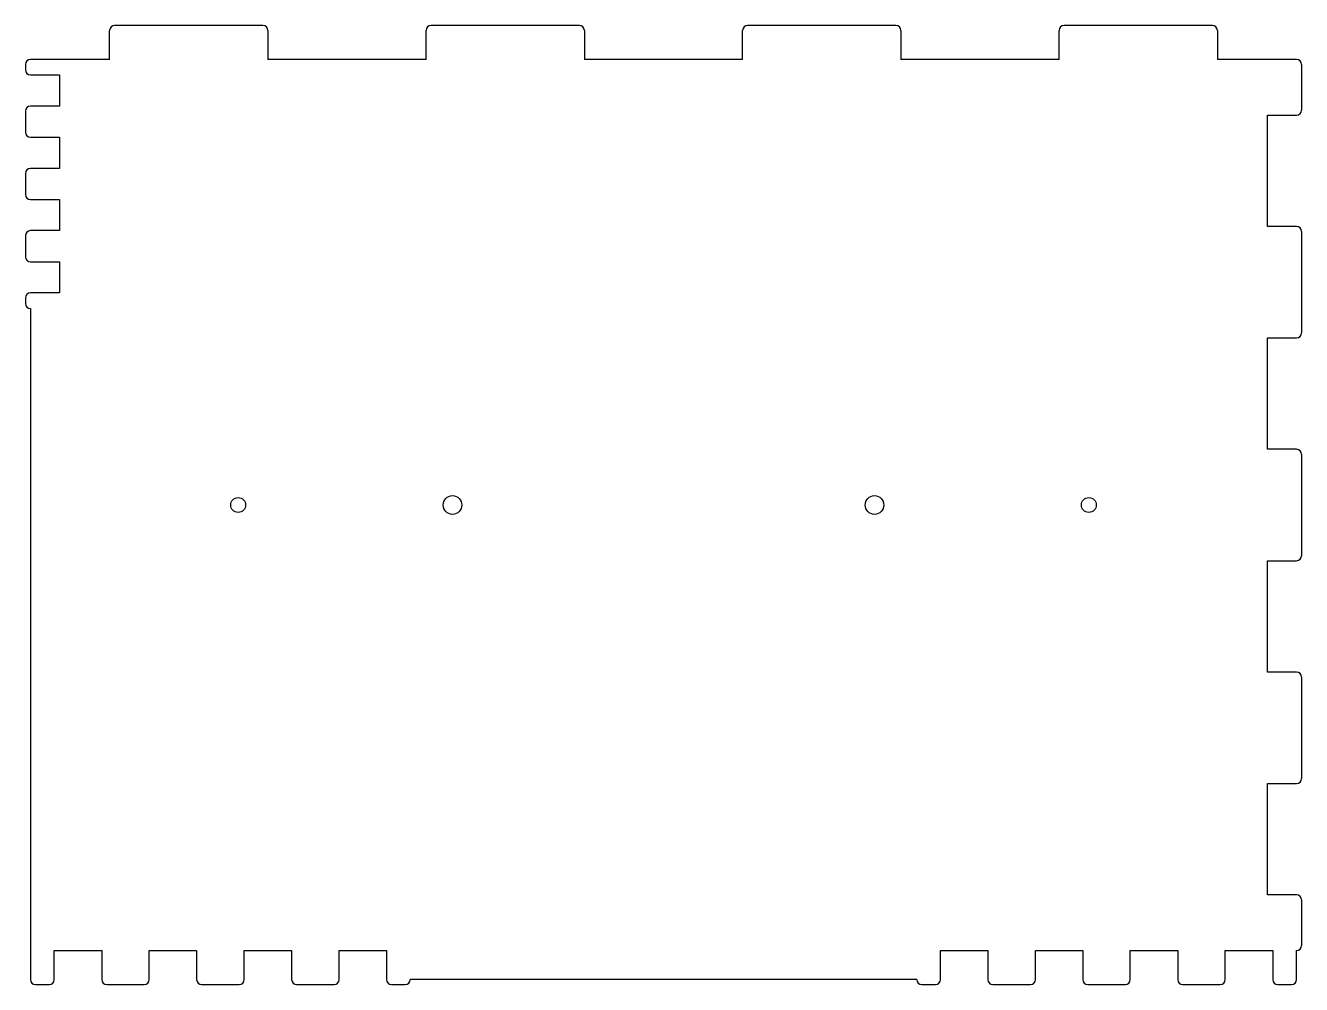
# Model space of a CAD drawing. Header units: millimetres. Extents: x 0 to 512, y 0 to 385.
import ezdxf

# ---------------------------------------------------------------- set-up
doc = ezdxf.new("R2010")
doc.units = ezdxf.units.MM
doc.layers.add('CutProfile', color=7, linetype='CONTINUOUS')

msp = doc.modelspace()

# ---------------------------------------------------------------- linework, layer by layer
at = {"layer": 'CutProfile'}
for p, q in [((95.25, 385), (35.75, 385)), ((222.25, 385), (162.75, 385)), ((349.25, 385), (289.75, 385)), ((476.25, 385), (416.75, 385)), ((33.75, 371.4), (33.75, 383)), ((97.25, 383), (97.25, 371.4)), ((160.75, 371.4), (160.75, 383)), ((224.25, 383), (224.25, 371.4)), ((287.75, 371.4), (287.75, 383)), ((351.25, 383), (351.25, 371.4)), ((414.75, 371.4), (414.75, 383)), ((478.25, 383), (478.25, 371.4)), ((0, 369.4), (0, 367.15)), ((33.75, 371.4), (2, 371.4)), ((160.75, 371.4), (97.25, 371.4)), ((287.75, 371.4), (224.25, 371.4)), ((414.75, 371.4), (351.25, 371.4)), ((510, 371.4), (478.25, 371.4)), ((512, 369.4), (512, 351.04)), ((2, 365.15), (13.6, 365.15)), ((13.6, 365.15), (13.6, 352.65)), ((0, 350.65), (0, 342.15)), ((13.6, 352.65), (2, 352.65)), ((498.4, 349.04), (510, 349.04)), ((498.4, 304.31), (498.4, 349.04)), ((2, 340.15), (13.6, 340.15)), ((13.6, 340.15), (13.6, 327.65)), ((0, 325.65), (0, 317.15)), ((13.6, 327.65), (2, 327.65)), ((2, 315.15), (13.6, 315.15)), ((13.6, 315.15), (13.6, 302.65)), ((13.6, 302.65), (2, 302.65)), ((510, 304.31), (498.4, 304.31)), ((512, 302.31), (512, 261.59)), ((0, 300.65), (0, 292.15)), ((2, 290.15), (13.6, 290.15)), ((13.6, 290.15), (13.6, 277.65)), ((13.6, 277.65), (2, 277.65)), ((0, 275.65), (0, 273.4)), ((2, 271.4), (2, 2)), ((498.4, 259.59), (510, 259.59)), ((498.4, 214.86), (498.4, 259.59)), ((510, 214.86), (498.4, 214.86)), ((512, 212.86), (512, 172.14)), ((498.4, 170.14), (510, 170.14)), ((498.4, 125.41), (498.4, 170.14)), ((510, 125.41), (498.4, 125.41)), ((512, 123.41), (512, 82.69)), ((498.4, 80.69), (510, 80.69)), ((498.4, 35.96), (498.4, 80.69)), ((510, 35.96), (498.4, 35.96)), ((512, 33.96), (512, 15.6)), ((11.53, 13.6), (30.57, 13.6)), ((11.53, 2), (11.53, 13.6)), ((30.57, 13.6), (30.57, 2)), ((49.62, 13.6), (68.67, 13.6)), ((49.62, 2), (49.62, 13.6)), ((68.67, 13.6), (68.67, 2)), ((87.72, 13.6), (106.78, 13.6)), ((87.72, 2), (87.72, 13.6)), ((106.78, 13.6), (106.78, 2)), ((125.82, 13.6), (144.88, 13.6)), ((125.82, 2), (125.82, 13.6)), ((144.88, 13.6), (144.88, 2)), ((367.12, 13.6), (386.18, 13.6)), ((367.12, 2), (367.12, 13.6)), ((386.18, 13.6), (386.18, 2)), ((405.23, 13.6), (424.27, 13.6)), ((405.23, 2), (405.23, 13.6)), ((424.27, 13.6), (424.27, 2)), ((443.32, 13.6), (462.38, 13.6)), ((443.32, 2), (443.32, 13.6)), ((462.38, 13.6), (462.38, 2)), ((481.43, 13.6), (500.48, 13.6)), ((481.43, 2), (481.43, 13.6)), ((500.48, 13.6), (500.48, 2)), ((510, 2), (510, 13.6)), ((4, 0), (9.53, 0)), ((32.58, 0), (47.62, 0)), ((70.67, 0), (85.72, 0)), ((108.78, 0), (123.83, 0)), ((146.88, 0), (152.4, 0)), ((357.6, 2), (154.4, 2)), ((359.6, 0), (365.12, 0)), ((388.18, 0), (403.23, 0)), ((426.27, 0), (441.32, 0)), ((464.38, 0), (479.43, 0)), ((502.48, 0), (508, 0))]:
    msp.add_line(p, q, dxfattribs=at)
for centre, radius in [((85.33, 192.5), 3), ((171.33, 192.5), 3.75), ((340.67, 192.5), 3.75), ((426.67, 192.5), 3)]:
    msp.add_circle(centre, radius, dxfattribs=at)
for centre, start, end in [((35.75, 383), 90, 180), ((95.25, 383), 0, 90), ((162.75, 383), 90, 180), ((222.25, 383), 0, 90), ((289.75, 383), 90, 180), ((349.25, 383), 0, 90), ((416.75, 383), 90, 180), ((476.25, 383), 0, 90), ((2, 369.4), 90, 180), ((510, 369.4), 0, 90), ((2, 367.15), 180, -90), ((2, 350.65), 90, 180), ((510, 351.04), -90, 0), ((2, 342.15), 180, -90), ((2, 325.65), 90, 180), ((2, 317.15), 180, -90), ((2, 300.65), 90, 180), ((510, 302.31), 0, 90), ((2, 292.15), 180, -90), ((2, 275.65), 90, 180), ((2, 273.4), 180, -90), ((510, 261.59), -90, 0), ((510, 212.86), 0, 90), ((510, 172.14), -90, 0), ((510, 123.41), 0, 90), ((510, 82.69), -90, 0), ((510, 33.96), 0, 90), ((510, 15.6), -90, 0), ((4, 2), -180, -90), ((9.53, 2), -90, 0), ((32.58, 2), -180, -90), ((47.62, 2), -90, 0), ((70.67, 2), -180, -90), ((85.72, 2), -90, 0), ((108.78, 2), -180, -90), ((123.83, 2), -90, 0), ((146.88, 2), -180, -90), ((152.4, 2), -90, 0), ((359.6, 2), -180, -90), ((365.12, 2), -90, 0), ((388.18, 2), -180, -90), ((403.23, 2), -90, 0), ((426.27, 2), -180, -90), ((441.32, 2), -90, 0), ((464.38, 2), -180, -90), ((479.43, 2), -90, 0), ((502.48, 2), -180, -90), ((508, 2), -90, 0)]:
    msp.add_arc(centre, 2, start, end, dxfattribs=at)

doc.saveas('drawing.dxf')
